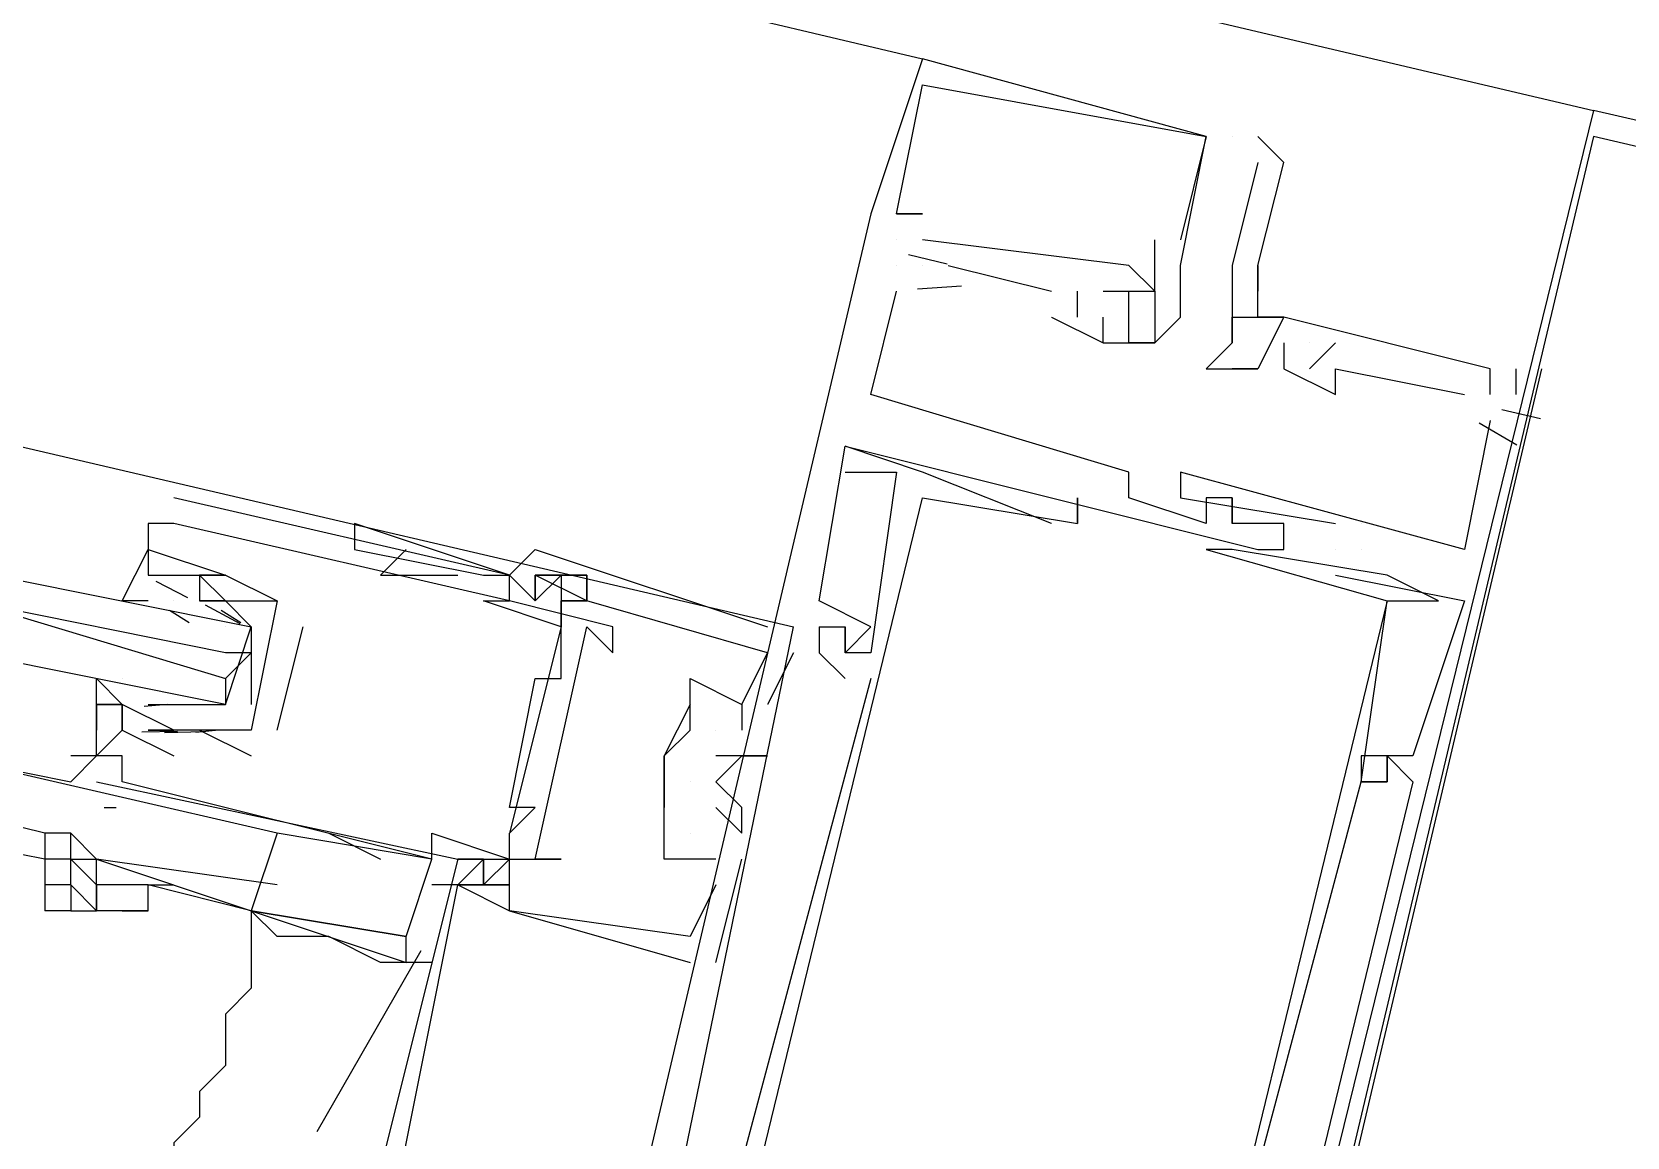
# Model space of a CAD drawing. Header units: feet. Extents: x -84 to 198, y -22 to 181.
# Drawn here: x 126.407 to 127.231, y 127.701 to 128.272 of the extents above; entities that cross this region are included whole.
import ezdxf

# ---------------------------------------------------------------- set-up
doc = ezdxf.new("R2010")
doc.units = ezdxf.units.FT
doc.layers.add('A-LINEA', color=7, linetype='CONTINUOUS')

msp = doc.modelspace()

# ---------------------------------------------------------------- linework, layer by layer
at = {"layer": 'A-LINEA'}
for p, q in [((119.2933, 130.0978), (127.2133, 128.2311)), ((119.6267, 129.9778), (126.8667, 128.2578)), ((126.8667, 128.2578), (126.8667, 128.2578)), ((126.8667, 128.2578), (126.8667, 128.2578)), ((126.8667, 128.2578), (126.8667, 128.2578)), ((126.8667, 128.2444), (126.8667, 128.2444)), ((126.8667, 128.2444), (126.8667, 128.2444)), ((126.8667, 128.2444), (126.8667, 128.2444)), ((127.0133, 128.2178), (127.0133, 128.2178)), ((127.0133, 128.2178), (127.0133, 128.2178)), ((127.0133, 128.2178), (127.0133, 128.2178)), ((127.0133, 128.2178), (127.0133, 128.2178)), ((127.0133, 128.2178), (127.0133, 128.2178)), ((127.0133, 128.2178), (127.0133, 128.2178)), ((127.0267, 128.2178), (127.0267, 128.2178)), ((127.04, 128.2178), (127.04, 128.2178)), ((127.04, 128.2044), (127.04, 128.2044)), ((127.0533, 128.2044), (127.0533, 128.2044)), ((126.84, 128.1778), (126.68, 127.4978)), ((126.84, 128.1778), (126.68, 127.4978)), ((126.84, 128.1778), (126.68, 127.4978)), ((126.84, 128.1778), (126.84, 128.1778)), ((126.84, 128.1778), (126.84, 128.1778)), ((126.84, 128.1778), (126.84, 128.1778)), ((126.84, 128.1778), (126.84, 128.1778)), ((126.84, 128.1778), (126.84, 128.1778)), ((126.84, 128.1778), (126.84, 128.1778)), ((126.8533, 128.1778), (126.8533, 128.1778)), ((126.8533, 128.1778), (126.8533, 128.1778)), ((126.8533, 128.1778), (126.8533, 128.1778)), ((126.8533, 128.1778), (126.8533, 128.1778)), ((126.8533, 128.1778), (126.8533, 128.1778)), ((126.8533, 128.1778), (126.8533, 128.1778)), ((126.8533, 128.1778), (126.8533, 128.1778)), ((126.8533, 128.1778), (126.8533, 128.1778)), ((126.8533, 128.1778), (126.8533, 128.1778)), ((126.8533, 128.1778), (126.8533, 128.1778)), ((126.8533, 128.1778), (126.8533, 128.1778)), ((126.8533, 128.1778), (126.8533, 128.1778)), ((126.8667, 128.1778), (126.8667, 128.1778)), ((126.8667, 128.1778), (126.8667, 128.1778)), ((126.8667, 128.1778), (126.8667, 128.1778)), ((126.8533, 128.1644), (126.8533, 128.1644)), ((126.8533, 128.1644), (126.8533, 128.1644)), ((126.8533, 128.1644), (126.8533, 128.1644)), ((126.8533, 128.1644), (126.8533, 128.1644)), ((126.8533, 128.1644), (126.8533, 128.1644)), ((126.8533, 128.1644), (126.8533, 128.1644)), ((126.9733, 128.1511), (126.8667, 128.1644)), ((126.8667, 128.1644), (126.8667, 128.1644)), ((126.9733, 128.1511), (126.8667, 128.1644)), ((126.8667, 128.1644), (126.8667, 128.1644)), ((126.9733, 128.1511), (126.8667, 128.1644)), ((126.8667, 128.1644), (126.8667, 128.1644)), ((126.9867, 128.1378), (126.9867, 128.1644)), ((126.9867, 128.1644), (126.9867, 128.1644)), ((126.9867, 128.1378), (126.9867, 128.1644)), ((126.9867, 128.1644), (126.9867, 128.1644)), ((126.9867, 128.1378), (126.9867, 128.1644)), ((126.9867, 128.1644), (126.9867, 128.1644)), ((127, 128.1644), (127, 128.1644)), ((127, 128.1644), (127, 128.1644)), ((127, 128.1644), (127, 128.1644)), ((126.8594, 128.1568), (126.8794, 128.152)), ((126.8594, 128.1568), (126.8794, 128.152)), ((126.8594, 128.1568), (126.8794, 128.152)), ((126.8533, 128.1511), (126.8533, 128.1511)), ((126.8533, 128.1511), (126.8533, 128.1511)), ((126.8533, 128.1511), (126.8533, 128.1511)), ((126.8667, 128.1511), (126.8667, 128.1511)), ((126.8667, 128.1511), (126.8667, 128.1511)), ((126.8667, 128.1511), (126.8667, 128.1511)), ((126.8667, 128.1511), (126.8667, 128.1511)), ((126.8667, 128.1511), (126.8667, 128.1511)), ((126.8667, 128.1511), (126.8667, 128.1511)), ((126.88, 128.1511), (126.9333, 128.1378)), ((126.88, 128.1511), (126.88, 128.1511)), ((126.88, 128.1511), (126.9333, 128.1378)), ((126.88, 128.1511), (126.88, 128.1511)), ((126.88, 128.1511), (126.9333, 128.1378)), ((126.88, 128.1511), (126.88, 128.1511)), ((126.9733, 128.1511), (126.9733, 128.1511)), ((126.9733, 128.1511), (126.9733, 128.1511)), ((126.9733, 128.1511), (126.9733, 128.1511)), ((126.9733, 128.1511), (126.9733, 128.1511)), ((126.9733, 128.1511), (126.9733, 128.1511)), ((126.9733, 128.1511), (126.9733, 128.1511)), ((127, 128.1511), (127, 128.1511)), ((127, 128.1511), (127, 128.1511)), ((127, 128.1511), (127, 128.1511)), ((127.0267, 128.1511), (127.0267, 128.1511)), ((127.0267, 128.1511), (127.0267, 128.1511)), ((127.04, 128.1511), (127.04, 128.1378)), ((127.04, 128.1511), (127.04, 128.1511)), ((127.04, 128.1511), (127.04, 128.1511)), ((126.8642, 128.1391), (126.8868, 128.1406)), ((126.8642, 128.1391), (126.8868, 128.1406)), ((126.8642, 128.1391), (126.8868, 128.1406)), ((126.8533, 128.1378), (126.8533, 128.1378)), ((126.8533, 128.1378), (126.8533, 128.1378)), ((126.8533, 128.1378), (126.8533, 128.1378)), ((126.9333, 128.1378), (126.9333, 128.1378)), ((126.9333, 128.1378), (126.9333, 128.1378)), ((126.9333, 128.1378), (126.9333, 128.1378)), ((126.9467, 128.1244), (126.9467, 128.1378)), ((126.9467, 128.1378), (126.9467, 128.1378)), ((126.9467, 128.1244), (126.9467, 128.1378)), ((126.9467, 128.1378), (126.9467, 128.1378)), ((126.9467, 128.1244), (126.9467, 128.1378)), ((126.9467, 128.1378), (126.9467, 128.1378)), ((126.96, 128.1378), (126.9733, 128.1378)), ((126.96, 128.1378), (126.96, 128.1378)), ((126.96, 128.1378), (126.9733, 128.1378)), ((126.96, 128.1378), (126.96, 128.1378)), ((126.96, 128.1378), (126.9733, 128.1378)), ((126.96, 128.1378), (126.96, 128.1378)), ((126.9733, 128.1378), (126.9733, 128.1378)), ((126.9733, 128.1378), (126.9733, 128.1378)), ((126.9733, 128.1378), (126.9733, 128.1378)), ((126.9733, 128.1378), (126.9733, 128.1378)), ((126.9733, 128.1378), (126.9733, 128.1378)), ((126.9733, 128.1378), (126.9733, 128.1378)), ((126.9733, 128.1378), (126.9733, 128.1378)), ((126.9733, 128.1378), (126.9733, 128.1378)), ((126.9733, 128.1378), (126.9733, 128.1378)), ((126.9867, 128.1378), (126.9867, 128.1378)), ((126.9867, 128.1378), (126.9867, 128.1378)), ((126.9867, 128.1378), (126.9867, 128.1378)), ((126.9867, 128.1378), (126.9867, 128.1378)), ((126.9867, 128.1378), (126.9867, 128.1378)), ((126.9867, 128.1378), (126.9867, 128.1378)), ((127, 128.1378), (127, 128.1378)), ((127, 128.1378), (127, 128.1378)), ((127, 128.1378), (127, 128.1378)), ((127.0267, 128.1378), (127.0267, 128.1378)), ((127.0267, 128.1378), (127.0267, 128.1378)), ((127.04, 128.1378), (127.04, 128.1378)), ((126.9333, 128.1244), (126.9333, 128.1244)), ((126.9333, 128.1244), (126.9333, 128.1244)), ((126.9333, 128.1244), (126.9333, 128.1244)), ((126.9467, 128.1244), (126.9467, 128.1244)), ((126.9467, 128.1244), (126.9467, 128.1244)), ((126.9467, 128.1244), (126.9467, 128.1244)), ((126.96, 128.1244), (126.96, 128.1244)), ((126.96, 128.1244), (126.96, 128.1244)), ((126.96, 128.1244), (126.96, 128.1244)), ((126.96, 128.1244), (126.96, 128.1244)), ((126.96, 128.1244), (126.96, 128.1244)), ((126.96, 128.1244), (126.96, 128.1244)), ((126.9733, 128.1244), (126.9733, 128.1244)), ((126.9733, 128.1244), (126.9733, 128.1244)), ((126.9733, 128.1244), (126.9733, 128.1244)), ((127, 128.1244), (127, 128.1244)), ((127, 128.1244), (127, 128.1244)), ((127, 128.1244), (127, 128.1244)), ((127.0267, 128.1244), (127.0267, 128.1244)), ((127.04, 128.1244), (127.04, 128.1244)), ((127.04, 128.1244), (127.04, 128.1244)), ((127.0533, 128.1244), (127.0533, 128.1244)), ((127.0533, 128.1244), (127.0533, 128.1244)), ((127.0533, 128.1244), (127.0533, 128.1244)), ((127.0533, 128.1244), (127.0533, 128.1244)), ((127.0533, 128.1244), (127.0533, 128.1244)), ((126.96, 128.1111), (126.96, 128.1111)), ((126.96, 128.1111), (126.96, 128.1111)), ((126.96, 128.1111), (126.96, 128.1111)), ((126.96, 128.1111), (126.96, 128.1111)), ((126.96, 128.1111), (126.96, 128.1111)), ((126.96, 128.1111), (126.96, 128.1111)), ((126.9733, 128.1111), (126.9733, 128.1111)), ((126.9733, 128.1111), (126.9733, 128.1111)), ((126.9733, 128.1111), (126.9733, 128.1111)), ((126.9733, 128.1111), (126.9733, 128.1111)), ((126.9733, 128.1111), (126.9733, 128.1111)), ((126.9733, 128.1111), (126.9733, 128.1111)), ((126.9867, 128.1111), (126.9867, 128.1111)), ((126.9867, 128.1111), (126.9867, 128.1111)), ((126.9867, 128.1111), (126.9867, 128.1111)), ((126.9867, 128.1111), (126.9867, 128.1111)), ((126.9867, 128.1111), (126.9867, 128.1111)), ((126.9867, 128.1111), (126.9867, 128.1111)), ((127.0267, 128.1111), (127.0267, 128.1111)), ((127.0267, 128.1111), (127.0267, 128.1111)), ((127.0533, 128.1111), (127.0533, 128.1111)), ((127.0533, 128.1111), (127.0533, 128.1111)), ((127.0533, 128.1111), (127.0533, 128.1111)), ((127.0533, 128.1111), (127.0533, 128.1111)), ((127.0533, 128.1111), (127.0533, 128.1111)), ((127.0533, 128.1111), (127.0533, 128.1111)), ((127.0533, 128.1111), (127.0533, 128.1111)), ((127.0667, 128.1111), (127.0667, 128.1111)), ((127.08, 128.1111), (127.0667, 128.0978)), ((127.0667, 128.1111), (127.0667, 128.1111)), ((127.0667, 128.1111), (127.0667, 128.1111)), ((127.08, 128.1111), (127.0667, 128.0978)), ((127.0667, 128.1111), (127.0667, 128.1111)), ((127.0667, 128.1111), (127.0667, 128.1111)), ((127.08, 128.1111), (127.0667, 128.0978)), ((127.0667, 128.1111), (127.0667, 128.1111)), ((127.08, 128.1111), (127.08, 128.1111)), ((127.08, 128.1111), (127.08, 128.1111)), ((127.08, 128.1111), (127.08, 128.1111)), ((127.0133, 128.0978), (127.0133, 128.0978)), ((127.0267, 128.0978), (127.0267, 128.0978)), ((127.0267, 127.4178), (127.1867, 128.0978)), ((127.0267, 127.4178), (127.1867, 128.0978)), ((127.0267, 127.4178), (127.1867, 128.0978)), ((127.04, 128.0978), (127.04, 128.0978)), ((127.04, 128.0978), (127.04, 128.0978)), ((127.04, 128.0978), (127.04, 128.0978)), ((127.04, 128.0978), (127.04, 128.0978)), ((127.04, 128.0978), (127.04, 128.0978)), ((127.04, 128.0978), (127.04, 128.0978)), ((127.04, 128.0978), (127.04, 128.0978)), ((127.04, 128.0978), (127.04, 128.0978)), ((127.0533, 128.0978), (127.0533, 128.0978)), ((127.0533, 128.0978), (127.0533, 128.0978)), ((127.0533, 128.0978), (127.0533, 128.0978)), ((127.0533, 128.0978), (127.0533, 128.0978)), ((127.0533, 128.0978), (127.0533, 128.0978)), ((127.0533, 128.0978), (127.0533, 128.0978)), ((127.0533, 128.0978), (127.0533, 128.0978)), ((127.0533, 128.0978), (127.0533, 128.0978)), ((127.0533, 128.0978), (127.0533, 128.0978)), ((127.0533, 128.0978), (127.0533, 128.0978)), ((127.0667, 128.0978), (127.0667, 128.0978)), ((127.0667, 128.0978), (127.0667, 128.0978)), ((127.0667, 128.0978), (127.0667, 128.0978)), ((127.08, 128.0978), (127.08, 128.0978)), ((127.08, 128.0978), (127.08, 128.0978)), ((127.08, 128.0978), (127.08, 128.0978)), ((127.16, 128.0978), (127.16, 128.0978)), ((127.16, 128.0978), (127.16, 128.0978)), ((127.16, 128.0978), (127.16, 128.0978)), ((127.1733, 128.0978), (127.1733, 128.0844)), ((127.1733, 128.0978), (127.1733, 128.0978)), ((127.1733, 128.0978), (127.1733, 128.0844)), ((127.1733, 128.0978), (127.1733, 128.0978)), ((127.1733, 128.0978), (127.1733, 128.0844)), ((127.1733, 128.0978), (127.1733, 128.0978)), ((127.1867, 128.0978), (127.1867, 128.0978)), ((127.1867, 128.0978), (127.1867, 128.0978)), ((127.1867, 128.0978), (127.1867, 128.0978)), ((126.84, 128.0844), (126.84, 128.0844)), ((126.84, 128.0844), (126.84, 128.0844)), ((126.84, 128.0844), (126.84, 128.0844)), ((127.08, 128.0844), (127.08, 128.0844)), ((127.08, 128.0844), (127.08, 128.0844)), ((127.08, 128.0844), (127.08, 128.0844)), ((127.1467, 128.0844), (127.1467, 128.0844)), ((127.1467, 128.0844), (127.1467, 128.0844)), ((127.1467, 128.0844), (127.1467, 128.0844)), ((127.16, 128.0844), (127.16, 128.0844)), ((127.16, 128.0844), (127.16, 128.0844)), ((127.16, 128.0844), (127.16, 128.0844)), ((127.1733, 128.0844), (127.1733, 128.0844)), ((127.1733, 128.0844), (127.1733, 128.0844)), ((127.1733, 128.0844), (127.1733, 128.0844)), ((127.166, 128.0768), (127.186, 128.072)), ((127.166, 128.0768), (127.186, 128.072)), ((127.166, 128.0768), (127.186, 128.072)), ((127.1543, 128.0699), (127.1738, 128.0584)), ((127.1543, 128.0699), (127.1738, 128.0584)), ((127.1543, 128.0699), (127.1738, 128.0584)), ((127.16, 128.0711), (127.16, 128.0711)), ((127.16, 128.0711), (127.16, 128.0711)), ((127.16, 128.0711), (127.16, 128.0711)), ((126.4, 128.0578), (126.8, 127.9644)), ((126.8267, 128.0578), (126.8267, 128.0578)), ((126.8267, 128.0578), (126.8267, 128.0578)), ((126.8267, 128.0578), (126.8267, 128.0578)), ((126.8267, 128.0578), (126.8267, 128.0578)), ((126.8267, 128.0578), (126.8267, 128.0578)), ((126.8267, 128.0578), (126.8267, 128.0578)), ((126.8267, 128.0444), (126.8267, 128.0444)), ((126.8267, 128.0444), (126.8267, 128.0444)), ((126.8267, 128.0444), (126.8267, 128.0444)), ((126.8533, 128.0444), (126.8533, 128.0444)), ((126.8533, 128.0444), (126.8533, 128.0444)), ((126.8533, 128.0444), (126.8533, 128.0444)), ((126.8667, 128.0444), (126.8667, 128.0444)), ((126.8667, 128.0444), (126.8667, 128.0444)), ((126.8667, 128.0444), (126.8667, 128.0444)), ((126.9733, 128.0444), (126.9733, 128.0444)), ((126.9733, 128.0444), (126.9733, 128.0444)), ((126.9733, 128.0444), (126.9733, 128.0444)), ((127, 128.0444), (127, 128.0444)), ((127, 128.0444), (127, 128.0444)), ((127, 128.0444), (127, 128.0444)), ((126.48, 128.0311), (126.48, 128.0311)), ((126.8667, 128.0311), (126.8667, 128.0311)), ((126.8667, 128.0311), (126.8667, 128.0311)), ((126.8667, 128.0311), (126.8667, 128.0311)), ((126.9333, 128.0311), (126.9333, 128.0311)), ((126.9333, 128.0311), (126.9333, 128.0311)), ((126.9333, 128.0311), (126.9333, 128.0311)), ((126.9467, 128.0311), (126.9467, 128.0311)), ((126.9467, 128.0311), (126.9467, 128.0311)), ((126.9467, 128.0311), (126.9467, 128.0311)), ((126.9733, 128.0311), (126.9733, 128.0311)), ((126.9733, 128.0311), (126.9733, 128.0311)), ((126.9733, 128.0311), (126.9733, 128.0311)), ((127, 128.0311), (127, 128.0311)), ((127, 128.0311), (127, 128.0311)), ((127, 128.0311), (127, 128.0311)), ((127.0133, 128.0311), (127.0133, 128.0311)), ((127.0133, 128.0311), (127.0133, 128.0311)), ((127.0133, 128.0311), (127.0133, 128.0311)), ((127.0267, 128.0311), (127.0267, 128.0311)), ((127.0267, 128.0311), (127.0267, 128.0311)), ((127.0267, 128.0311), (127.0267, 128.0311)), ((127.0267, 128.0311), (127.0267, 128.0311)), ((127.0267, 128.0311), (127.0267, 128.0311)), ((127.0267, 128.0311), (127.0267, 128.0311)), ((126.4667, 128.0178), (126.4667, 127.9911)), ((126.4667, 128.0178), (126.4667, 128.0178)), ((126.4667, 128.0178), (126.4667, 128.0178)), ((126.48, 128.0178), (126.48, 128.0178)), ((126.48, 128.0178), (126.48, 128.0178)), ((126.5733, 128.0178), (126.5733, 128.0178)), ((126.9333, 128.0178), (126.9333, 128.0178)), ((126.9333, 128.0178), (126.9333, 128.0178)), ((126.9333, 128.0178), (126.9333, 128.0178)), ((126.9467, 128.0178), (126.9467, 128.0178)), ((126.9467, 128.0178), (126.9467, 128.0178)), ((126.9467, 128.0178), (126.9467, 128.0178)), ((126.9467, 128.0178), (126.9467, 128.0178)), ((126.9467, 128.0178), (126.9467, 128.0178)), ((126.9467, 128.0178), (126.9467, 128.0178)), ((127.0133, 128.0178), (127.0133, 128.0178)), ((127.0133, 128.0178), (127.0133, 128.0178)), ((127.0133, 128.0178), (127.0133, 128.0178)), ((127.0267, 128.0178), (127.0267, 128.0178)), ((127.0267, 128.0178), (127.0267, 128.0178)), ((127.0267, 128.0178), (127.0267, 128.0178)), ((127.0267, 128.0178), (127.0267, 128.0178)), ((127.0267, 128.0178), (127.0267, 128.0178)), ((127.0267, 128.0178), (127.0267, 128.0178)), ((127.04, 128.0178), (127.04, 128.0178)), ((127.04, 128.0178), (127.04, 128.0178)), ((127.04, 128.0178), (127.04, 128.0178)), ((127.0533, 128.0178), (127.0533, 128.0178)), ((127.0533, 128.0178), (127.0533, 128.0178)), ((127.0533, 128.0178), (127.0533, 128.0178)), ((127.0533, 128.0178), (127.0533, 128.0178)), ((127.0533, 128.0178), (127.0533, 128.0178)), ((127.0533, 128.0178), (127.0533, 128.0178)), ((127.08, 128.0178), (127.08, 128.0178)), ((127.08, 128.0178), (127.08, 128.0178)), ((127.08, 128.0178), (127.08, 128.0178)), ((127.0933, 128.0178), (127.0933, 128.0178)), ((127.0933, 128.0178), (127.0933, 128.0178)), ((127.0933, 128.0178), (127.0933, 128.0178)), ((127.0933, 128.0178), (127.0933, 128.0178)), ((127.0933, 128.0178), (127.0933, 128.0178)), ((127.0933, 128.0178), (127.0933, 128.0178)), ((126.4667, 128.0044), (126.4667, 128.0044)), ((126.5733, 128.0044), (126.64, 127.9911)), ((126.5733, 128.0044), (126.64, 127.9911)), ((126.5867, 127.9911), (126.6, 128.0044)), ((126.6667, 128.0044), (126.6667, 128.0044)), ((126.6667, 128.0044), (126.6667, 128.0044)), ((126.6667, 128.0044), (126.6667, 128.0044)), ((127.0133, 128.0044), (127.0133, 128.0044)), ((127.0133, 128.0044), (127.0133, 128.0044)), ((127.0133, 128.0044), (127.0133, 128.0044)), ((127.0267, 128.0044), (127.0267, 128.0044)), ((127.0267, 128.0044), (127.0267, 128.0044)), ((127.0267, 128.0044), (127.0267, 128.0044)), ((127.04, 128.0044), (127.04, 128.0044)), ((127.04, 128.0044), (127.04, 128.0044)), ((127.04, 128.0044), (127.04, 128.0044)), ((127.04, 128.0044), (127.04, 128.0044)), ((127.04, 128.0044), (127.04, 128.0044)), ((127.04, 128.0044), (127.04, 128.0044)), ((127.0533, 128.0044), (127.0533, 128.0044)), ((127.0533, 128.0044), (127.0533, 128.0044)), ((127.0533, 128.0044), (127.0533, 128.0044)), ((127.0533, 128.0044), (127.0533, 128.0044)), ((127.0533, 128.0044), (127.0533, 128.0044)), ((127.0533, 128.0044), (127.0533, 128.0044)), ((127.08, 128.0044), (127.08, 128.0044)), ((127.08, 128.0044), (127.08, 128.0044)), ((127.08, 128.0044), (127.08, 128.0044)), ((127.08, 128.0044), (127.08, 128.0044)), ((127.08, 128.0044), (127.08, 128.0044)), ((127.08, 128.0044), (127.08, 128.0044)), ((127.0933, 128.0044), (127.0933, 128.0044)), ((127.0933, 128.0044), (127.0933, 128.0044)), ((127.0933, 128.0044), (127.0933, 128.0044)), ((127.0933, 128.0044), (127.0933, 128.0044)), ((127.0933, 128.0044), (127.0933, 128.0044)), ((127.0933, 128.0044), (127.0933, 128.0044)), ((127.1467, 128.0044), (127.1467, 128.0044)), ((127.1467, 128.0044), (127.1467, 128.0044)), ((127.1467, 128.0044), (127.1467, 128.0044)), ((126.4667, 127.9911), (126.4667, 127.9911)), ((126.48, 127.9911), (126.48, 127.9911)), ((126.4933, 127.9911), (126.4933, 127.9911)), ((126.4933, 127.9911), (126.4933, 127.9911)), ((126.5067, 127.9911), (126.5067, 127.9911)), ((126.5067, 127.9911), (126.5067, 127.9911)), ((126.5867, 127.9911), (126.6267, 127.9911)), ((126.6267, 127.9911), (126.6267, 127.9911)), ((126.64, 127.9911), (126.64, 127.9911)), ((126.6533, 127.9911), (126.6533, 127.9911)), ((126.6533, 127.9911), (126.6533, 127.9911)), ((126.6533, 127.9911), (126.6533, 127.9911)), ((126.6533, 127.9911), (126.6533, 127.9911)), ((126.6667, 127.9911), (126.6667, 127.9911)), ((126.6667, 127.9911), (126.6667, 127.9911)), ((126.6667, 127.9911), (126.6667, 127.9911)), ((126.6933, 127.9911), (126.6933, 127.9911)), ((126.6933, 127.9911), (126.6933, 127.9911)), ((126.6933, 127.9911), (126.6933, 127.9911)), ((127.08, 127.9911), (127.08, 127.9911)), ((127.08, 127.9911), (127.08, 127.9911)), ((127.08, 127.9911), (127.08, 127.9911)), ((127.1067, 127.9911), (127.1067, 127.9911)), ((127.1067, 127.9911), (127.1067, 127.9911)), ((127.1067, 127.9911), (127.1067, 127.9911)), ((126.4707, 127.9881), (126.487, 127.9796)), ((126.4667, 127.9778), (126.4667, 127.9778)), ((126.48, 127.9778), (126.48, 127.9778)), ((126.48, 127.9778), (126.48, 127.9778)), ((126.4933, 127.9778), (126.4933, 127.9778)), ((126.4961, 127.9758), (126.5141, 127.9662)), ((126.5333, 127.9778), (126.5333, 127.9778)), ((126.5333, 127.9778), (126.5333, 127.9778)), ((126.64, 127.9778), (126.64, 127.9778)), ((126.6533, 127.9778), (126.6533, 127.9778)), ((126.6533, 127.9778), (126.6533, 127.9778)), ((126.6667, 127.9778), (126.6667, 127.9778)), ((126.6667, 127.9778), (126.6667, 127.9778)), ((126.6667, 127.9778), (126.6667, 127.9778)), ((126.6667, 127.9778), (126.6667, 127.9778)), ((126.68, 127.9778), (126.68, 127.9778)), ((126.68, 127.9778), (126.68, 127.9778)), ((126.68, 127.9778), (126.68, 127.9778)), ((126.68, 127.9778), (126.68, 127.9644)), ((126.68, 127.9778), (126.68, 127.9644)), ((126.6933, 127.9778), (126.6933, 127.9778)), ((126.6933, 127.9778), (126.6933, 127.9778)), ((126.6933, 127.9778), (126.6933, 127.9778)), ((126.6933, 127.9778), (126.6933, 127.9778)), ((126.6933, 127.9778), (126.6933, 127.9778)), ((126.6933, 127.9778), (126.6933, 127.9778)), ((126.8133, 127.9778), (126.8133, 127.9778)), ((126.8133, 127.9778), (126.8133, 127.9778)), ((126.8133, 127.9778), (126.8133, 127.9778)), ((127.1067, 127.9778), (127.1067, 127.9778)), ((127.1067, 127.9778), (127.1067, 127.9778)), ((127.1067, 127.9778), (127.1067, 127.9778)), ((127.1067, 127.9778), (127.1067, 127.9778)), ((127.1067, 127.9778), (127.1067, 127.9778)), ((127.1067, 127.9778), (127.1067, 127.9778)), ((127.1333, 127.9778), (127.1333, 127.9778)), ((127.1333, 127.9778), (127.1333, 127.9778)), ((127.1333, 127.9778), (127.1333, 127.9778)), ((127.1467, 127.9778), (127.1467, 127.9778)), ((127.1467, 127.9778), (127.1467, 127.9778)), ((127.1467, 127.9778), (127.1467, 127.9778)), ((127.1467, 127.9778), (127.1467, 127.9778)), ((127.1467, 127.9778), (127.1467, 127.9778)), ((127.1467, 127.9778), (127.1467, 127.9778)), ((126.4778, 127.973), (126.4879, 127.9667)), ((126.5044, 127.973), (126.5146, 127.9667)), ((126.5067, 127.9644), (126.5067, 127.9644)), ((126.5333, 127.9111), (126.5467, 127.9644)), ((126.5467, 127.9644), (126.5467, 127.9644)), ((126.68, 127.9644), (126.6533, 127.8578)), ((126.68, 127.9644), (126.6533, 127.8578)), ((126.68, 127.9644), (126.6533, 127.8578)), ((126.68, 127.9644), (126.68, 127.9644)), ((126.6933, 127.9644), (126.6933, 127.9644)), ((126.7067, 127.9644), (126.7067, 127.9644)), ((126.7867, 127.9644), (126.7867, 127.9644)), ((126.7867, 127.9644), (126.7867, 127.9644)), ((126.7867, 127.9644), (126.7867, 127.9644)), ((126.8, 127.9644), (126.8, 127.9644)), ((126.8, 127.9644), (126.8, 127.9644)), ((126.8, 127.9644), (126.8, 127.9644)), ((126.8133, 127.9644), (126.8133, 127.9644)), ((126.8133, 127.9644), (126.8133, 127.9644)), ((126.8133, 127.9644), (126.8133, 127.9644)), ((126.8133, 127.9644), (126.8133, 127.9644)), ((126.8133, 127.9644), (126.8133, 127.9644)), ((126.8133, 127.9644), (126.8133, 127.9644)), ((126.8267, 127.9644), (126.8267, 127.9644)), ((126.8267, 127.9644), (126.8267, 127.9644)), ((126.8267, 127.9644), (126.8267, 127.9644)), ((126.8267, 127.9644), (126.8267, 127.9644)), ((126.8267, 127.9644), (126.8267, 127.9644)), ((126.8267, 127.9644), (126.8267, 127.9644)), ((126.84, 127.9644), (126.84, 127.9644)), ((126.84, 127.9644), (126.84, 127.9644)), ((126.84, 127.9644), (126.84, 127.9644)), ((126.5067, 127.9378), (126.52, 127.9511)), ((126.68, 127.9511), (126.68, 127.9511)), ((126.7067, 127.9511), (126.7067, 127.9511)), ((126.7867, 127.9511), (126.7867, 127.9511)), ((126.7867, 127.9511), (126.7867, 127.9511)), ((126.7867, 127.9511), (126.7867, 127.9511)), ((126.8, 127.9511), (126.8, 127.9511)), ((126.8, 127.9511), (126.8, 127.9511)), ((126.8, 127.9511), (126.8, 127.9511)), ((126.8133, 127.9511), (126.8133, 127.9511)), ((126.8133, 127.9511), (126.8133, 127.9511)), ((126.8133, 127.9511), (126.8133, 127.9511)), ((126.8267, 127.9511), (126.8267, 127.9511)), ((126.8267, 127.9511), (126.8267, 127.9511)), ((126.8267, 127.9511), (126.8267, 127.9511)), ((126.8267, 127.9511), (126.8267, 127.9511)), ((126.8267, 127.9511), (126.8267, 127.9511)), ((126.8267, 127.9511), (126.8267, 127.9511)), ((126.84, 127.9511), (126.84, 127.9511)), ((126.84, 127.9511), (126.84, 127.9511)), ((126.84, 127.9511), (126.84, 127.9511)), ((126.4533, 127.9378), (126.4533, 127.9378)), ((126.6667, 127.9378), (126.6667, 127.9378)), ((126.68, 127.9378), (126.68, 127.9378)), ((126.7467, 127.9378), (126.7467, 127.9378)), ((126.7467, 127.9378), (126.7467, 127.9378)), ((126.7467, 127.9378), (126.7467, 127.9378)), ((126.8267, 127.9378), (126.8267, 127.9378)), ((126.8267, 127.9378), (126.8267, 127.9378)), ((126.8267, 127.9378), (126.8267, 127.9378)), ((126.84, 127.9378), (126.84, 127.9378)), ((126.84, 127.9378), (126.84, 127.9378)), ((126.84, 127.9378), (126.84, 127.9378)), ((126.44, 127.9244), (126.44, 127.9244)), ((126.4533, 127.9244), (126.4533, 127.9244)), ((126.4765, 127.9243), (126.4646, 127.9233)), ((126.4667, 127.9244), (126.4667, 127.9244)), ((126.4667, 127.9244), (126.48, 127.9244)), ((126.4933, 127.9244), (126.4933, 127.9244)), ((126.5067, 127.9244), (126.5067, 127.9244)), ((126.7467, 127.9244), (126.7467, 127.9244)), ((126.7467, 127.9244), (126.7467, 127.9244)), ((126.7467, 127.9244), (126.7467, 127.9244)), ((126.7733, 127.9244), (126.7733, 127.9111)), ((126.7733, 127.9244), (126.7733, 127.9244)), ((126.7733, 127.9244), (126.7733, 127.9244)), ((126.7733, 127.9244), (126.7733, 127.9111)), ((126.7733, 127.9244), (126.7733, 127.9244)), ((126.7733, 127.9244), (126.7733, 127.9244)), ((126.7733, 127.9244), (126.7733, 127.9111)), ((126.7733, 127.9244), (126.7733, 127.9244)), ((126.7733, 127.9244), (126.7733, 127.9244)), ((126.7867, 127.9244), (126.7867, 127.9244)), ((126.7867, 127.9244), (126.7867, 127.9244)), ((126.7867, 127.9244), (126.7867, 127.9244)), ((126.4533, 127.9111), (126.4533, 127.9111)), ((126.4818, 127.9103), (126.4635, 127.9101)), ((126.4667, 127.9111), (126.4667, 127.9111)), ((126.4667, 127.9111), (126.4667, 127.9111)), ((126.4956, 127.9102), (126.4752, 127.9097)), ((126.48, 127.9111), (126.48, 127.9111)), ((126.48, 127.9111), (126.48, 127.9111)), ((126.48, 127.9111), (126.48, 127.9111)), ((126.5032, 127.911), (126.4913, 127.9099)), ((126.4933, 127.9111), (126.52, 127.8978)), ((126.4933, 127.9111), (126.4933, 127.9111)), ((126.52, 127.9111), (126.52, 127.9111)), ((126.52, 127.9111), (126.52, 127.9111)), ((126.5333, 127.9111), (126.5333, 127.9111)), ((126.7467, 127.9111), (126.7467, 127.9111)), ((126.7467, 127.9111), (126.7467, 127.9111)), ((126.7467, 127.9111), (126.7467, 127.9111)), ((126.76, 127.9111), (126.76, 127.9111)), ((126.76, 127.9111), (126.76, 127.9111)), ((126.76, 127.9111), (126.76, 127.9111)), ((126.7733, 127.9111), (126.7733, 127.9111)), ((126.7733, 127.9111), (126.7733, 127.9111)), ((126.7733, 127.9111), (126.7733, 127.9111)), ((126.44, 127.8978), (126.44, 127.8978)), ((126.44, 127.8978), (126.44, 127.8978)), ((126.4533, 127.8978), (126.4533, 127.8978)), ((126.48, 127.8978), (126.48, 127.8978)), ((126.52, 127.8978), (126.52, 127.8978)), ((126.7333, 127.8978), (126.7333, 127.8978)), ((126.7333, 127.8844), (126.7333, 127.8978)), ((126.7333, 127.8978), (126.7333, 127.8978)), ((126.7333, 127.8978), (126.7333, 127.8978)), ((126.76, 127.8978), (126.76, 127.8978)), ((126.76, 127.8978), (126.76, 127.8978)), ((126.76, 127.8978), (126.76, 127.8978)), ((126.7733, 127.8978), (126.7733, 127.8978)), ((126.7733, 127.8978), (126.7733, 127.8978)), ((126.7733, 127.8978), (126.7733, 127.8978)), ((126.7867, 127.8978), (126.7867, 127.8978)), ((126.7867, 127.8978), (126.7867, 127.8978)), ((126.7867, 127.8978), (126.7867, 127.8978)), ((127.0933, 127.8978), (127.0933, 127.8978)), ((127.0933, 127.8978), (127.0933, 127.8978)), ((127.0933, 127.8978), (127.0933, 127.8978)), ((127.1067, 127.8978), (127.1067, 127.8978)), ((127.1067, 127.8978), (127.1067, 127.8978)), ((127.1067, 127.8978), (127.1067, 127.8978)), ((127.1067, 127.8978), (127.1067, 127.8978)), ((127.1067, 127.8978), (127.1067, 127.8978)), ((127.1067, 127.8978), (127.1067, 127.8978)), ((127.12, 127.8978), (127.12, 127.8978)), ((127.12, 127.8978), (127.12, 127.8978)), ((127.12, 127.8978), (127.12, 127.8978)), ((126.44, 127.8844), (126.44, 127.8844)), ((126.44, 127.8844), (126.44, 127.8844)), ((126.44, 127.8844), (126.44, 127.8844)), ((126.44, 127.8844), (126.44, 127.8844)), ((126.44, 127.8844), (126.44, 127.8844)), ((126.4533, 127.8844), (126.4533, 127.8844)), ((126.7333, 127.8844), (126.7333, 127.8844)), ((126.7333, 127.8844), (126.7333, 127.8844)), ((126.7333, 127.8844), (126.7333, 127.8844)), ((126.7467, 127.8844), (126.7467, 127.8844)), ((126.7467, 127.8844), (126.7467, 127.8844)), ((126.7467, 127.8844), (126.7467, 127.8844)), ((126.76, 127.8844), (126.76, 127.8844)), ((126.76, 127.8844), (126.76, 127.8844)), ((126.76, 127.8844), (126.76, 127.8844)), ((127.0933, 127.8844), (127.0933, 127.8844)), ((127.0933, 127.8844), (127.0933, 127.8844)), ((127.0933, 127.8844), (127.0933, 127.8844)), ((127.0933, 127.8844), (127.0933, 127.8844)), ((127.0933, 127.8844), (127.0933, 127.8844)), ((127.0933, 127.8844), (127.0933, 127.8844)), ((127.0933, 127.8844), (127.0933, 127.8844)), ((127.0933, 127.8844), (127.0933, 127.8844)), ((127.0933, 127.8844), (127.0933, 127.8844)), ((127.1067, 127.8844), (127.1067, 127.8844)), ((127.1067, 127.8844), (127.1067, 127.8844)), ((127.1067, 127.8844), (127.1067, 127.8844)), ((127.1067, 127.8844), (127.1067, 127.8844)), ((127.1067, 127.8844), (127.1067, 127.8844)), ((127.1067, 127.8844), (127.1067, 127.8844)), ((127.1067, 127.8844), (127.1067, 127.8844)), ((127.1067, 127.8844), (127.1067, 127.8844)), ((127.1067, 127.8844), (127.1067, 127.8844)), ((127.12, 127.8844), (127.12, 127.8844)), ((127.12, 127.8844), (127.12, 127.8844)), ((127.12, 127.8844), (127.12, 127.8844)), ((126.4133, 127.8578), (126.36, 127.8711)), ((126.4501, 127.8709), (126.4439, 127.871)), ((126.4501, 127.8709), (126.4439, 127.871)), ((126.4501, 127.8709), (126.4439, 127.871)), ((126.6533, 127.8711), (126.6533, 127.8711)), ((126.6667, 127.8711), (126.6667, 127.8711)), ((126.7333, 127.8711), (126.7333, 127.8711)), ((126.7333, 127.8578), (126.7333, 127.8711)), ((126.7333, 127.8711), (126.7333, 127.8711)), ((126.7333, 127.8711), (126.7333, 127.8711)), ((126.76, 127.8711), (126.76, 127.8711)), ((126.76, 127.8711), (126.76, 127.8711)), ((126.76, 127.8711), (126.76, 127.8711)), ((126.7733, 127.8711), (126.7733, 127.8711)), ((126.7733, 127.8711), (126.7733, 127.8711)), ((126.7733, 127.8711), (126.7733, 127.8711)), ((126.4133, 127.8444), (126.3467, 127.8578)), ((126.4267, 127.8578), (126.4133, 127.8578)), ((126.6133, 127.8444), (126.5333, 127.8578)), ((126.56, 127.8578), (126.5867, 127.8444)), ((126.6133, 127.8578), (126.6133, 127.8578)), ((126.6533, 127.8578), (126.6533, 127.8578)), ((126.7333, 127.8578), (126.7333, 127.8578)), ((126.7333, 127.8578), (126.7333, 127.8578)), ((126.7333, 127.8578), (126.7333, 127.8578)), ((126.7467, 127.8578), (126.7467, 127.8578)), ((126.7467, 127.8578), (126.7467, 127.8578)), ((126.7467, 127.8578), (126.7467, 127.8578)), ((126.7733, 127.8578), (126.7733, 127.8578)), ((126.7733, 127.8578), (126.7733, 127.8578)), ((126.7733, 127.8578), (126.7733, 127.8578)), ((126.4267, 127.8444), (126.4133, 127.8444)), ((126.4267, 127.8444), (126.4133, 127.8444)), ((126.6133, 127.8444), (126.6133, 127.8444)), ((126.6267, 127.8444), (126.6267, 127.8444)), ((126.64, 127.8444), (126.6267, 127.8444)), ((126.6267, 127.8444), (126.6267, 127.8444)), ((126.64, 127.8444), (126.6267, 127.8444)), ((126.6267, 127.8444), (126.6267, 127.8444)), ((126.64, 127.8444), (126.6267, 127.8444)), ((126.6267, 127.8444), (126.6267, 127.8444)), ((126.64, 127.8444), (126.64, 127.8444)), ((126.64, 127.8444), (126.64, 127.8444)), ((126.64, 127.8444), (126.64, 127.8444)), ((126.6533, 127.8444), (126.6533, 127.8444)), ((126.6533, 127.8311), (126.6533, 127.8444)), ((126.6533, 127.8311), (126.6533, 127.8444)), ((126.6533, 127.8311), (126.6533, 127.8444)), ((126.6667, 127.8444), (126.6667, 127.8444)), ((126.68, 127.8444), (126.68, 127.8444)), ((126.7333, 127.8444), (126.7333, 127.8444)), ((126.7333, 127.8444), (126.7333, 127.8444)), ((126.7333, 127.8444), (126.7333, 127.8444)), ((126.7467, 127.8444), (126.7467, 127.8444)), ((126.7467, 127.8444), (126.7467, 127.8444)), ((126.7467, 127.8444), (126.7467, 127.8444)), ((126.76, 127.7911), (126.7733, 127.8444)), ((126.76, 127.8444), (126.76, 127.8444)), ((126.76, 127.8444), (126.76, 127.8444)), ((126.76, 127.7911), (126.7733, 127.8444)), ((126.76, 127.8444), (126.76, 127.8444)), ((126.76, 127.8444), (126.76, 127.8444)), ((126.76, 127.7911), (126.7733, 127.8444)), ((126.76, 127.8444), (126.76, 127.8444)), ((126.76, 127.8444), (126.76, 127.8444)), ((126.7733, 127.8444), (126.7733, 127.8444)), ((126.7733, 127.8444), (126.7733, 127.8444)), ((126.7733, 127.8444), (126.7733, 127.8444)), ((126.4267, 127.8311), (126.4133, 127.8311)), ((126.52, 127.8178), (126.4667, 127.8311)), ((126.6267, 127.8311), (126.6133, 127.8311)), ((126.6267, 127.8311), (126.6267, 127.8311)), ((126.6267, 127.8311), (126.6267, 127.8311)), ((126.6267, 127.8311), (126.6267, 127.8311)), ((126.6267, 127.8311), (126.6267, 127.8311)), ((126.6267, 127.8311), (126.6267, 127.8311)), ((126.6267, 127.8311), (126.6267, 127.8311)), ((126.6533, 127.8311), (126.6533, 127.8311)), ((126.6533, 127.8311), (126.6533, 127.8311)), ((126.6533, 127.8311), (126.6533, 127.8311)), ((126.6533, 127.8311), (126.6533, 127.8311)), ((126.6533, 127.8311), (126.6533, 127.8311)), ((126.6533, 127.8311), (126.6533, 127.8311)), ((126.76, 127.8311), (126.76, 127.8311)), ((126.76, 127.8311), (126.76, 127.8311)), ((126.76, 127.8311), (126.76, 127.8311)), ((126.4267, 127.8178), (126.4133, 127.8178)), ((126.52, 127.8178), (126.52, 127.8178)), ((126.52, 127.8178), (126.52, 127.8178)), ((126.52, 127.8178), (126.52, 127.8178)), ((126.6533, 127.8178), (126.6533, 127.8178)), ((126.6533, 127.8178), (126.6533, 127.8178)), ((126.6533, 127.8178), (126.6533, 127.8178)), ((126.6533, 127.8178), (126.6533, 127.8178)), ((126.6533, 127.8178), (126.6533, 127.8178)), ((126.6533, 127.8178), (126.6533, 127.8178)), ((126.7467, 127.8044), (126.7467, 127.8044)), ((126.7467, 127.8044), (126.7467, 127.8044)), ((126.7467, 127.8044), (126.7467, 127.8044)), ((126.7467, 127.8044), (126.7467, 127.8044)), ((126.7467, 127.8044), (126.7467, 127.8044)), ((126.7467, 127.8044), (126.7467, 127.8044)), ((126.554, 127.7037), (126.6077, 127.7972)), ((126.6133, 127.7911), (126.6, 127.7911)), ((126.7467, 127.7911), (126.7467, 127.7911)), ((126.7467, 127.7911), (126.7467, 127.7911)), ((126.7467, 127.7911), (126.7467, 127.7911)), ((126.76, 127.7911), (126.76, 127.7911)), ((126.76, 127.7911), (126.76, 127.7911)), ((126.76, 127.7911), (126.76, 127.7911))]:
    msp.add_line(p, q, dxfattribs=at)
for points in [[(126.96, 128.1111), (126.9867, 128.1111), (127, 128.1244), (127, 128.1378), (127, 128.1511), (127.0133, 128.2178), (126.8667, 128.2578), (126.8667, 128.2578), (126.84, 128.1778)], [(126.96, 128.1111), (126.9867, 128.1111), (127, 128.1244), (127, 128.1378), (127, 128.1511), (127.0133, 128.2178), (126.8667, 128.2578), (126.8667, 128.2578), (126.84, 128.1778)], [(126.96, 128.1111), (126.9867, 128.1111), (127, 128.1244), (127, 128.1378), (127, 128.1511), (127.0133, 128.2178), (126.8667, 128.2578), (126.8667, 128.2578), (126.84, 128.1778)], [(126.8533, 128.1778), (126.8667, 128.1778), (126.8533, 128.1778), (126.8667, 128.2444), (126.8667, 128.2444), (127.0133, 128.2178), (127.0133, 128.2178), (127, 128.1644), (127, 128.1644), (127, 128.1644), (127, 128.1644)], [(126.8533, 128.1778), (126.8667, 128.1778), (126.8533, 128.1778), (126.8667, 128.2444), (126.8667, 128.2444), (127.0133, 128.2178), (127.0133, 128.2178), (127, 128.1644), (127, 128.1644), (127, 128.1644), (127, 128.1644)], [(126.8533, 128.1778), (126.8667, 128.1778), (126.8533, 128.1778), (126.8667, 128.2444), (126.8667, 128.2444), (127.0133, 128.2178), (127.0133, 128.2178), (127, 128.1644), (127, 128.1644), (127, 128.1644), (127, 128.1644)], [(127.0133, 127.4178), (127.8267, 127.2311), (128.0267, 128.0444), (127.2133, 128.2311), (127.0133, 127.4178)], [(127.0267, 127.4311), (127.8267, 127.2444), (128.0133, 128.0311), (127.2133, 128.2178), (127.0267, 127.4311)], [(127.04, 128.1244), (127.04, 128.1511), (127.04, 128.1511), (127.04, 128.1511), (127.04, 128.1511), (127.0533, 128.2044), (127.0533, 128.2044), (127.04, 128.2178)], [(127.04, 128.2044), (127.0267, 128.1511), (127.0267, 128.1378)], [(126.9867, 128.1378), (126.9867, 128.1378), (126.9733, 128.1511)], [(126.9867, 128.1378), (126.9867, 128.1378), (126.9733, 128.1511)], [(126.9867, 128.1378), (126.9867, 128.1378), (126.9733, 128.1511)], [(127.0267, 128.0311), (127.0133, 128.0311), (127.0133, 128.0178), (126.9733, 128.0311), (126.9733, 128.0444), (126.84, 128.0844), (126.8533, 128.1378)], [(127.0267, 128.0311), (127.0133, 128.0311), (127.0133, 128.0178), (126.9733, 128.0311), (126.9733, 128.0444), (126.84, 128.0844), (126.8533, 128.1378)], [(127.0267, 128.0311), (127.0133, 128.0311), (127.0133, 128.0178), (126.9733, 128.0311), (126.9733, 128.0444), (126.84, 128.0844), (126.8533, 128.1378)], [(126.9733, 128.1244), (126.9733, 128.1378), (126.9733, 128.1378), (126.9733, 128.1378)], [(126.9733, 128.1244), (126.9733, 128.1378), (126.9733, 128.1378), (126.9733, 128.1378)], [(126.9733, 128.1244), (126.9733, 128.1378), (126.9733, 128.1378), (126.9733, 128.1378)], [(127.0267, 128.1378), (127.0267, 128.1111), (127.0133, 128.0978), (127.04, 128.0978)], [(126.9333, 128.1244), (126.96, 128.1111), (126.96, 128.1244)], [(126.9333, 128.1244), (126.96, 128.1111), (126.96, 128.1244)], [(126.9333, 128.1244), (126.96, 128.1111), (126.96, 128.1244)], [(126.96, 128.1111), (126.96, 128.1111), (126.96, 128.1111), (126.96, 128.1244), (126.96, 128.1244), (126.96, 128.1244)], [(126.96, 128.1111), (126.96, 128.1111), (126.96, 128.1111), (126.96, 128.1244), (126.96, 128.1244), (126.96, 128.1244)], [(126.96, 128.1111), (126.96, 128.1111), (126.96, 128.1111), (126.96, 128.1244), (126.96, 128.1244), (126.96, 128.1244)], [(127.0267, 128.1111), (127.0267, 128.1244), (127.0533, 128.1244), (127.04, 128.0978), (127.0267, 128.0978)], [(127.0533, 128.1244), (127.0533, 128.1244), (127.04, 128.1244), (127.04, 128.1244)], [(127.16, 128.0844), (127.16, 128.0978), (127.0533, 128.1244)], [(127.16, 128.0844), (127.16, 128.0978), (127.0533, 128.1244)], [(127.16, 128.0844), (127.16, 128.0978), (127.0533, 128.1244)], [(127.0533, 128.1111), (127.0533, 128.1111), (127.0533, 128.1111), (127.0533, 128.0978), (127.0533, 128.0978), (127.0533, 128.0978), (127.0533, 128.0978)], [(127.0533, 128.0978), (127.08, 128.0844), (127.08, 128.0978), (127.1467, 128.0844)], [(127.0533, 128.0978), (127.08, 128.0844), (127.08, 128.0978), (127.1467, 128.0844)], [(127.0533, 128.0978), (127.08, 128.0844), (127.08, 128.0978), (127.1467, 128.0844)], [(127.16, 128.0711), (127.1467, 128.0044), (127, 128.0444), (127, 128.0311), (127.08, 128.0178)], [(127.16, 128.0711), (127.1467, 128.0044), (127, 128.0444), (127, 128.0311), (127.08, 128.0178)], [(127.16, 128.0711), (127.1467, 128.0044), (127, 128.0444), (127, 128.0311), (127.08, 128.0178)], [(126.8133, 127.9644), (126.8267, 127.9644), (126.8267, 127.9511), (126.84, 127.9644), (126.8133, 127.9778), (126.8267, 128.0578), (127.04, 128.0044), (127.0533, 128.0044), (127.0533, 128.0178), (127.04, 128.0178)], [(126.8133, 127.9644), (126.8267, 127.9644), (126.8267, 127.9511), (126.84, 127.9644), (126.8133, 127.9778), (126.8267, 128.0578), (127.04, 128.0044), (127.0533, 128.0044), (127.0533, 128.0178), (127.04, 128.0178)], [(126.8133, 127.9644), (126.8267, 127.9644), (126.8267, 127.9511), (126.84, 127.9644), (126.8133, 127.9778), (126.8267, 128.0578), (127.04, 128.0044), (127.0533, 128.0044), (127.0533, 128.0178), (127.04, 128.0178)], [(126.9333, 128.0178), (126.8667, 128.0444), (126.8267, 128.0578)], [(126.9333, 128.0178), (126.8667, 128.0444), (126.8267, 128.0578)], [(126.9333, 128.0178), (126.8667, 128.0444), (126.8267, 128.0578)], [(126.8267, 128.0444), (126.8533, 128.0444), (126.84, 127.9511), (126.8267, 127.9511), (126.8267, 127.9644)], [(126.8267, 128.0444), (126.8533, 128.0444), (126.84, 127.9511), (126.8267, 127.9511), (126.8267, 127.9644)], [(126.8267, 128.0444), (126.8533, 128.0444), (126.84, 127.9511), (126.8267, 127.9511), (126.8267, 127.9644)], [(126.44, 127.8844), (126.6267, 127.8444), (126.68, 127.8444), (126.6667, 127.8444), (126.6933, 127.9644), (126.7067, 127.9511), (126.7067, 127.9644), (126.6533, 127.9778), (126.6533, 127.9911), (126.48, 128.0311)], [(126.8267, 127.5111), (126.7467, 127.5378), (126.8667, 128.0311), (126.9467, 128.0178), (126.9467, 128.0178), (126.9467, 128.0311), (126.9467, 128.0178)], [(126.8267, 127.5111), (126.7467, 127.5378), (126.8667, 128.0311), (126.9467, 128.0178), (126.9467, 128.0178), (126.9467, 128.0311), (126.9467, 128.0178)], [(126.8267, 127.5111), (126.7467, 127.5378), (126.8667, 128.0311), (126.9467, 128.0178), (126.9467, 128.0178), (126.9467, 128.0311), (126.9467, 128.0178)], [(127.0533, 128.0178), (127.0267, 128.0178), (127.0267, 128.0311), (127.0267, 128.0178)], [(127.0533, 128.0178), (127.0267, 128.0178), (127.0267, 128.0311), (127.0267, 128.0178)], [(127.0533, 128.0178), (127.0267, 128.0178), (127.0267, 128.0311), (127.0267, 128.0178)], [(126.6133, 127.8444), (126.6133, 127.8578), (126.6533, 127.8444), (126.6533, 127.8578), (126.6667, 127.8711), (126.6533, 127.8711), (126.6667, 127.9378), (126.68, 127.9378), (126.68, 127.9511), (126.68, 127.9644), (126.64, 127.9778), (126.6533, 127.9778), (126.48, 128.0178), (126.4667, 128.0178), (126.4667, 128.0044), (126.5067, 127.9911), (126.5067, 127.9911), (126.5333, 127.9778), (126.5333, 127.9778)], [(126.64, 127.9911), (126.6533, 127.9911), (126.5733, 128.0178), (126.5733, 128.0044)], [(126.4667, 127.9778), (126.4533, 127.9778), (126.4667, 128.0044), (126.4667, 127.9911), (126.48, 127.9911), (126.4933, 127.9911), (126.5067, 127.9778), (126.52, 127.9644), (126.52, 127.9244)], [(126.76, 127.8444), (126.7333, 127.8444), (126.7333, 127.8578), (126.7333, 127.8711), (126.7333, 127.8844), (126.7333, 127.8978), (126.7467, 127.9111), (126.7467, 127.9244), (126.7467, 127.9378), (126.7733, 127.9244), (126.7867, 127.9511), (126.6933, 127.9778), (126.68, 127.9778), (126.6933, 127.9778), (126.6933, 127.9911), (126.6667, 127.9911), (126.6667, 127.9778), (126.6533, 127.9911), (126.6667, 128.0044), (126.7867, 127.9644), (126.7867, 127.9644)], [(126.76, 127.8444), (126.7333, 127.8444), (126.7333, 127.8578), (126.7333, 127.8711), (126.7333, 127.8844), (126.7333, 127.8978), (126.7467, 127.9111), (126.7467, 127.9244), (126.7467, 127.9378), (126.7733, 127.9244), (126.7867, 127.9511), (126.6933, 127.9778), (126.68, 127.9778), (126.6933, 127.9778), (126.6933, 127.9911), (126.6667, 127.9911), (126.6667, 127.9778), (126.6533, 127.9911), (126.6667, 128.0044), (126.7867, 127.9644), (126.7867, 127.9644)], [(126.76, 127.8444), (126.7333, 127.8444), (126.7333, 127.8578), (126.7333, 127.8711), (126.7333, 127.8844), (126.7333, 127.8978), (126.7467, 127.9111), (126.7467, 127.9244), (126.7467, 127.9378), (126.7733, 127.9244), (126.7867, 127.9511), (126.6933, 127.9778), (126.68, 127.9778), (126.6933, 127.9778), (126.6933, 127.9911), (126.6667, 127.9911), (126.6667, 127.9778), (126.6533, 127.9911), (126.6667, 128.0044), (126.7867, 127.9644), (126.7867, 127.9644)], [(127.1067, 127.8978), (127.1067, 127.8844), (127.0933, 127.8844), (127.1067, 127.9778), (127.1333, 127.9778), (127.1067, 127.9911), (127.0267, 128.0044), (127.0133, 128.0044), (127.0133, 128.0044), (127.1067, 127.9778), (126.9867, 127.4844), (126.8933, 127.4978), (126.9067, 127.4844), (126.9067, 127.4978), (127, 127.4711), (127, 127.4444), (127.0133, 127.4444), (127, 127.4444), (127.0133, 127.4711), (126.9867, 127.4844), (127.0933, 127.8844), (127.1067, 127.8844)], [(127.1067, 127.8978), (127.1067, 127.8844), (127.0933, 127.8844), (127.1067, 127.9778), (127.1333, 127.9778), (127.1067, 127.9911), (127.0267, 128.0044), (127.0133, 128.0044), (127.0133, 128.0044), (127.1067, 127.9778), (126.9867, 127.4844), (126.8933, 127.4978), (126.9067, 127.4844), (126.9067, 127.4978), (127, 127.4711), (127, 127.4444), (127.0133, 127.4444), (127, 127.4444), (127.0133, 127.4711), (126.9867, 127.4844), (127.0933, 127.8844), (127.1067, 127.8844)], [(127.1067, 127.8978), (127.1067, 127.8844), (127.0933, 127.8844), (127.1067, 127.9778), (127.1333, 127.9778), (127.1067, 127.9911), (127.0267, 128.0044), (127.0133, 128.0044), (127.0133, 128.0044), (127.1067, 127.9778), (126.9867, 127.4844), (126.8933, 127.4978), (126.9067, 127.4844), (126.9067, 127.4978), (127, 127.4711), (127, 127.4444), (127.0133, 127.4444), (127, 127.4444), (127.0133, 127.4711), (126.9867, 127.4844), (127.0933, 127.8844), (127.1067, 127.8844)], [(126.3867, 127.9911), (126.52, 127.9644), (126.52, 127.9511), (126.5067, 127.9511), (126.3733, 127.9778), (126.5067, 127.9378), (126.5067, 127.9244), (126.3733, 127.9511)], [(126.48, 127.9911), (126.4933, 127.9911), (126.5067, 127.9911), (126.4933, 127.9911), (126.4933, 127.9778), (126.5333, 127.9778), (126.52, 127.9111), (126.48, 127.9111), (126.4667, 127.9111), (126.48, 127.9111), (126.4667, 127.9111)], [(126.68, 127.9911), (126.6667, 127.9778), (126.6667, 127.9911)], [(126.6667, 127.9778), (126.6667, 127.9911), (126.6667, 127.9778), (126.68, 127.9911), (126.68, 127.9778), (126.68, 127.9778)], [(126.6667, 127.9911), (126.6667, 127.9911), (126.6933, 127.9911), (126.6933, 127.9778), (126.6667, 127.9911)], [(127.08, 127.9911), (127.1467, 127.9778), (127.12, 127.8978), (127.0933, 127.8978), (127.0933, 127.8844)], [(127.08, 127.9911), (127.1467, 127.9778), (127.12, 127.8978), (127.0933, 127.8978), (127.0933, 127.8844)], [(127.08, 127.9911), (127.1467, 127.9778), (127.12, 127.8978), (127.0933, 127.8978), (127.0933, 127.8844)], [(126.48, 127.9244), (126.4933, 127.9244), (126.5067, 127.9244), (126.52, 127.9644), (126.5067, 127.9778), (126.4933, 127.9778)], [(126.68, 127.9644), (126.68, 127.9778), (126.68, 127.9778)], [(126.92, 127.4578), (126.9333, 127.4844), (126.92, 127.4844), (126.84, 127.4978), (126.8267, 127.4844), (126.7333, 127.5111), (126.7333, 127.5244), (126.72, 127.5244), (126.72, 127.5111), (126.7067, 127.5111), (126.8, 127.9644)], [(126.92, 127.4578), (126.9333, 127.4844), (126.92, 127.4844), (126.84, 127.4978), (126.8267, 127.4844), (126.7333, 127.5111), (126.7333, 127.5244), (126.72, 127.5244), (126.72, 127.5111), (126.7067, 127.5111), (126.8, 127.9644)], [(126.92, 127.4578), (126.9333, 127.4844), (126.92, 127.4844), (126.84, 127.4978), (126.8267, 127.4844), (126.7333, 127.5111), (126.7333, 127.5244), (126.72, 127.5244), (126.72, 127.5111), (126.7067, 127.5111), (126.8, 127.9644)], [(126.8133, 127.9644), (126.8133, 127.9511), (126.8267, 127.9378)], [(126.8133, 127.9644), (126.8133, 127.9511), (126.8133, 127.9511), (126.8267, 127.9378)], [(126.8133, 127.9644), (126.8133, 127.9511), (126.8267, 127.9378)], [(126.8133, 127.9644), (126.8133, 127.9511), (126.8133, 127.9511), (126.8267, 127.9378)], [(126.8133, 127.9644), (126.8133, 127.9511), (126.8267, 127.9378)], [(126.8133, 127.9644), (126.8133, 127.9511), (126.8133, 127.9511), (126.8267, 127.9378)], [(126.8, 127.9511), (126.7867, 127.9244), (126.7867, 127.9244)], [(126.8, 127.9511), (126.7867, 127.9244), (126.7867, 127.9244)], [(126.8, 127.9511), (126.7867, 127.9244), (126.7867, 127.9244)], [(126.5067, 127.9111), (126.48, 127.9111), (126.4533, 127.9244), (126.4533, 127.9111), (126.4533, 127.9244), (126.44, 127.9244), (126.44, 127.9111), (126.44, 127.9378), (126.4533, 127.9244)], [(126.84, 127.9378), (126.7333, 127.5378), (126.72, 127.5378), (126.72, 127.5244)], [(126.84, 127.9378), (126.7333, 127.5378), (126.72, 127.5378), (126.72, 127.5244)], [(126.84, 127.9378), (126.7333, 127.5378), (126.72, 127.5378), (126.72, 127.5244)], [(126.44, 127.8978), (126.44, 127.9244), (126.4533, 127.9244), (126.4533, 127.9244)], [(126.7467, 127.9244), (126.7333, 127.8978), (126.7333, 127.8844)], [(126.6133, 127.8444), (126.4533, 127.8844), (126.4533, 127.8978), (126.44, 127.8978), (126.4533, 127.9111), (126.48, 127.8978)], [(126.5333, 127.8578), (126.36, 127.8978), (126.4267, 127.8844), (126.44, 127.8978), (126.44, 127.8978)], [(126.44, 127.8978), (126.44, 127.8978), (126.4267, 127.8844), (126.44, 127.8978), (126.4267, 127.8978)], [(126.44, 127.8978), (126.44, 127.8978), (126.4267, 127.8844)], [(126.44, 127.8978), (126.44, 127.8978), (126.4267, 127.8844), (126.44, 127.8978), (126.4267, 127.8978)], [(126.44, 127.8978), (126.44, 127.8978), (126.4267, 127.8844)], [(126.44, 127.8978), (126.44, 127.8978), (126.4267, 127.8844), (126.44, 127.8978), (126.4267, 127.8978)], [(126.76, 127.8844), (126.7733, 127.8978), (126.7867, 127.8978), (126.76, 127.8978)], [(126.76, 127.8844), (126.7733, 127.8978), (126.7867, 127.8978), (126.76, 127.8978)], [(126.76, 127.8844), (126.7733, 127.8978), (126.7867, 127.8978), (126.76, 127.8978)], [(127.1067, 127.8844), (127.1067, 127.8978), (127.12, 127.8844), (127.0133, 127.4444)], [(127.1067, 127.8844), (127.1067, 127.8978), (127.12, 127.8844), (127.0133, 127.4444)], [(127.1067, 127.8844), (127.1067, 127.8978), (127.12, 127.8844), (127.0133, 127.4444)], [(126.7333, 127.8844), (126.7333, 127.8844), (126.7333, 127.8711)], [(126.76, 127.8711), (126.7733, 127.8578), (126.7733, 127.8711), (126.76, 127.8844)], [(126.76, 127.8711), (126.7733, 127.8578), (126.7733, 127.8711), (126.76, 127.8844)], [(126.76, 127.8711), (126.7733, 127.8578), (126.7733, 127.8711), (126.76, 127.8844)], [(126.4133, 127.8578), (126.4133, 127.8444), (126.4133, 127.8444), (126.4133, 127.8311), (126.4133, 127.8178)], [(126.4267, 127.8444), (126.4267, 127.8578), (126.44, 127.8444)], [(126.5333, 127.8578), (126.52, 127.8178), (126.6, 127.8044), (126.6133, 127.8444)], [(126.44, 127.8311), (126.4267, 127.8444), (126.4267, 127.8444), (126.44, 127.8444)], [(126.44, 127.8311), (126.44, 127.8178), (126.4267, 127.8311), (126.4267, 127.8444)], [(126.5333, 127.8311), (126.44, 127.8444), (126.44, 127.8444), (126.52, 127.8178)], [(126.4667, 127.8311), (126.44, 127.8311), (126.44, 127.8311), (126.44, 127.8444)], [(126.76, 127.8311), (126.7467, 127.8044), (126.6533, 127.8178), (126.6533, 127.8311), (126.6267, 127.8311), (126.64, 127.8444), (126.6267, 127.8444), (126.5733, 127.6311)], [(126.76, 127.8311), (126.7467, 127.8044), (126.6533, 127.8178), (126.6533, 127.8311), (126.6267, 127.8311), (126.64, 127.8444), (126.6267, 127.8444), (126.5733, 127.6311)], [(126.76, 127.8311), (126.7467, 127.8044), (126.6533, 127.8178), (126.6533, 127.8311), (126.6267, 127.8311), (126.64, 127.8444), (126.6267, 127.8444), (126.5733, 127.6311)], [(126.64, 127.8444), (126.6267, 127.8311), (126.6533, 127.8311), (126.6533, 127.8311), (126.6267, 127.8311), (126.6267, 127.8311)], [(126.64, 127.8444), (126.6267, 127.8311), (126.6533, 127.8311), (126.6533, 127.8311), (126.6267, 127.8311), (126.6267, 127.8311)], [(126.64, 127.8444), (126.6267, 127.8311), (126.6533, 127.8311), (126.6533, 127.8311), (126.6267, 127.8311), (126.6267, 127.8311)], [(126.6533, 127.8444), (126.64, 127.8311), (126.6533, 127.8444)], [(126.64, 127.8444), (126.64, 127.8311), (126.64, 127.8444)], [(126.64, 127.8444), (126.64, 127.8311), (126.64, 127.8444), (126.64, 127.8311), (126.6533, 127.8444)], [(126.6533, 127.8444), (126.64, 127.8311), (126.6533, 127.8444)], [(126.64, 127.8444), (126.64, 127.8311), (126.64, 127.8444)], [(126.64, 127.8444), (126.64, 127.8311), (126.64, 127.8444), (126.64, 127.8311), (126.6533, 127.8444)], [(126.6533, 127.8444), (126.64, 127.8311), (126.6533, 127.8444)], [(126.64, 127.8444), (126.64, 127.8311), (126.64, 127.8444)], [(126.64, 127.8444), (126.64, 127.8311), (126.64, 127.8444), (126.64, 127.8311), (126.6533, 127.8444)], [(126.76, 127.8444), (126.76, 127.8444), (126.7467, 127.8444)], [(126.76, 127.8444), (126.76, 127.8444), (126.7467, 127.8444)], [(126.76, 127.8444), (126.76, 127.8444), (126.7467, 127.8444)], [(126.4267, 127.8311), (126.4267, 127.8178), (126.44, 127.8178), (126.44, 127.8178), (126.44, 127.8178), (126.44, 127.8178)], [(126.4667, 127.8178), (126.44, 127.8178), (126.44, 127.8311)], [(126.4533, 127.8178), (126.4667, 127.8178), (126.4667, 127.8311), (126.48, 127.8311)], [(126.6, 127.7911), (126.5867, 127.7911), (126.56, 127.8044), (126.5333, 127.8044), (126.52, 127.8178), (126.52, 127.8178), (126.4667, 127.8311)], [(126.72, 127.6711), (126.7067, 127.6044), (126.5867, 127.6311), (126.6267, 127.8311), (126.6533, 127.8178), (126.6533, 127.8178), (126.7467, 127.7911)], [(126.72, 127.6711), (126.7067, 127.6044), (126.5867, 127.6311), (126.6267, 127.8311), (126.6533, 127.8178), (126.6533, 127.8178), (126.7467, 127.7911)], [(126.72, 127.6711), (126.7067, 127.6044), (126.5867, 127.6311), (126.6267, 127.8311), (126.6533, 127.8178), (126.6533, 127.8178), (126.7467, 127.7911)], [(126.4533, 127.8178), (126.44, 127.8178), (126.44, 127.8178)], [(126.52, 127.8178), (126.52, 127.7911), (126.52, 127.7778), (126.5067, 127.7644), (126.5067, 127.7511), (126.5067, 127.7378), (126.4933, 127.7244), (126.4933, 127.7111), (126.48, 127.6978), (126.48, 127.6844), (126.4667, 127.6844)], [(126.52, 127.8178), (126.52, 127.8178), (126.6, 127.7911), (126.6, 127.8044), (126.52, 127.8178), (126.52, 127.8178), (126.52, 127.8178)]]:
    msp.add_lwpolyline(points, dxfattribs=at)
msp.add_lwpolyline([(126.9733, 128.1378), (126.9867, 128.1378), (126.9867, 128.1111), (126.9733, 128.1111)], close=True, dxfattribs=at)
msp.add_lwpolyline([(126.9733, 128.1378), (126.9867, 128.1378), (126.9867, 128.1111), (126.9733, 128.1111)], close=True, dxfattribs=at)
msp.add_lwpolyline([(126.9733, 128.1378), (126.9867, 128.1378), (126.9867, 128.1111), (126.9733, 128.1111)], close=True, dxfattribs=at)

doc.saveas('drawing.dxf')
